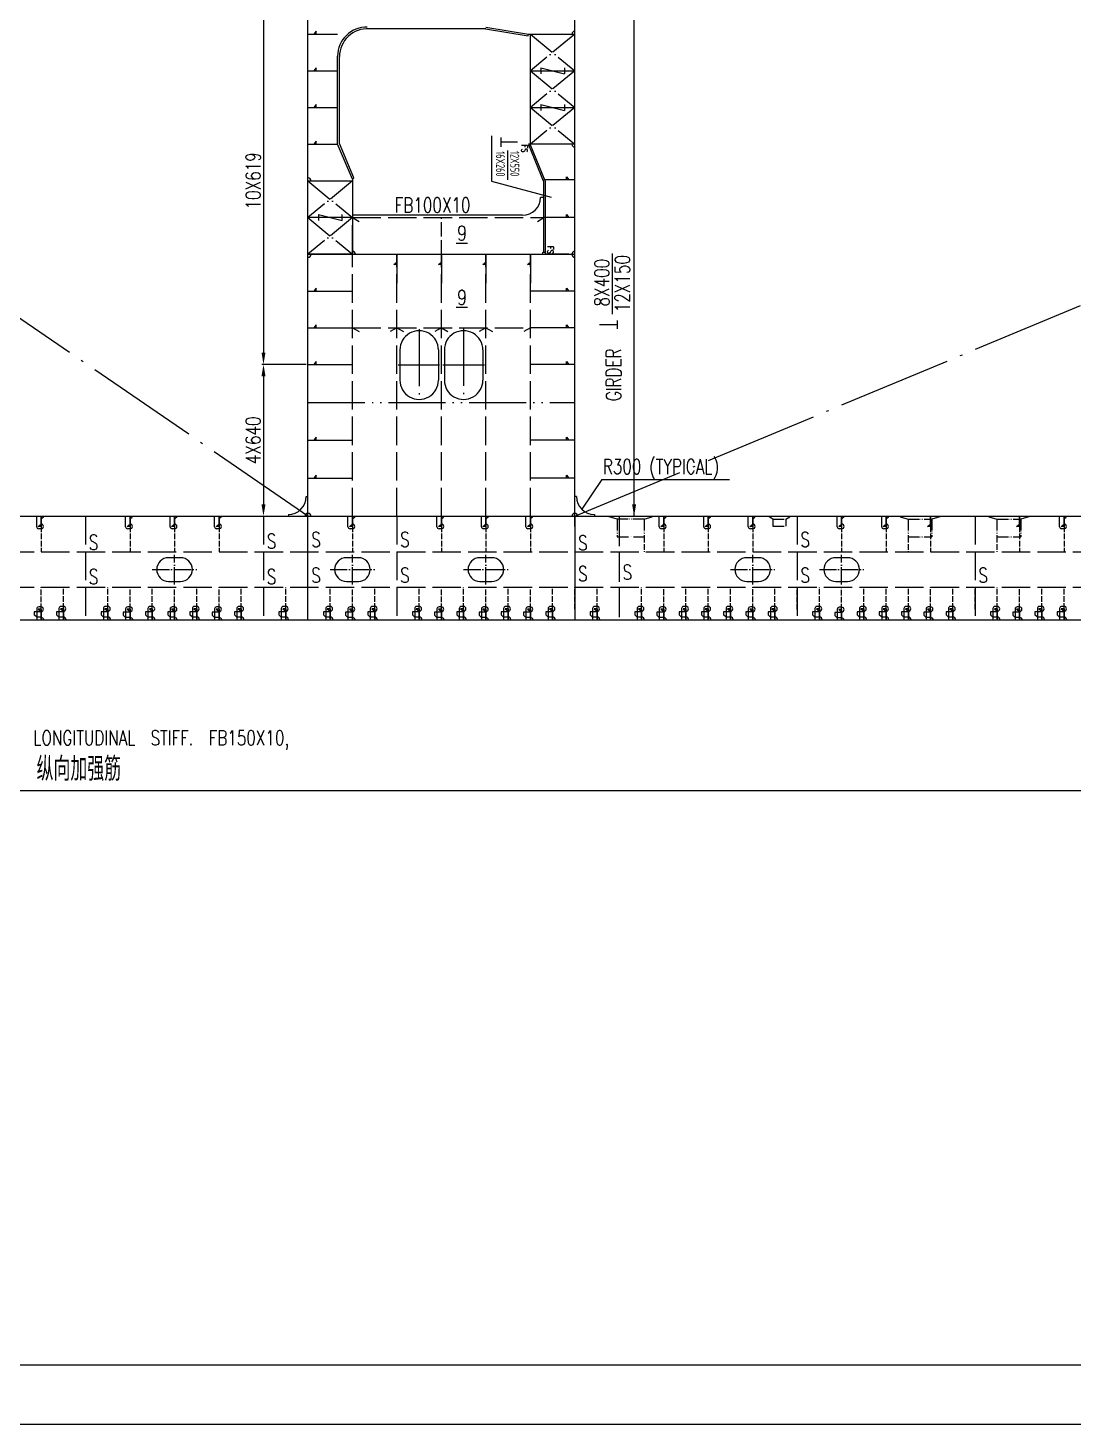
# Model space of a CAD drawing. Extents: x 373818 to 564480, y 322172 to 634257.
# Drawn here: x 472228 to 489853, y 592157 to 615705 of the extents above; entities that cross this region are included whole.
import ezdxf
from ezdxf.enums import TextEntityAlignment as Align

# ---------------------------------------------------------------- set-up
doc = ezdxf.new("R2010")
doc.units = 0
doc.header["$LTSCALE"] = 40
doc.header["$MEASUREMENT"] = 0
for name, pattern in [('ACAD_ISO02W100', [15, 12, -3]), ('ACAD_ISO04W100', [30.5, 24, -3, 0.5, -3]), ('ACAD_ISO05W100', [34, 24, -3, 0.5, -3, 0.5, -3])]:
    doc.linetypes.add(name, pattern=pattern)
doc.layers.get('0').update_dxf_attribs({"linetype": 'CONTINUOUS'})
doc.layers.get('DEFPOINTS').update_dxf_attribs({"linetype": 'CONTINUOUS'})
for name, color, linetype in [('01CONTINUOUS', 2, 'CONTINUOUS'), ('BT_ENG', 7, 'CONTINUOUS'), ('C-CEN', 4, 'ACAD_ISO04W100'), ('C-CON', 4, 'CONTINUOUS'), ('C-DAS', 4, 'ACAD_ISO02W100'), ('Y-CON', 2, 'CONTINUOUS'), ('Y-DAS', 2, 'ACAD_ISO02W100'), ('Y-PH', 2, 'ACAD_ISO05W100')]:
    doc.layers.add(name, color=color, linetype=linetype)
doc.styles.add('isocp', font='isocp.shx', dxfattribs={"width": 0.75, "height": 150, "bigfont": 'hzdx.shx'})
doc.styles.add('ROMANS', font='romans.shx', dxfattribs={"width": 0.75, "height": 250, "bigfont": 'hzdx.shx'})
doc.dimstyles.new('DM-100', dxfattribs={"dimscale": 0, "dimtxt": 250, "dimasz": 200, "dimexe": 30, "dimexo": 30, "dimgap": 50, "dimtad": 1, "dimdec": 0, "dimzin": 0, "dimdsep": 46, "dimtxsty": 'ROMANS', "dimcen": 0, "dimclrd": 1, "dimclre": 1, "dimclrt": 1, "dimadec": 0, "dimazin": 0, "dimtfac": 1, "dimtdec": 0, "dimtmove": 0, "dimatfit": 3, "dimfxl": 1, "dimtolj": 1, "dimtzin": 0, "dimarcsym": 0})

# ---------------------------------------------------------------- blocks, each defined once
blk = doc.blocks.new('A$C3512239F')
at = {"color": 7, "linetype": 'ACAD_ISO04W100', "ltscale": 0.3}
for p, q in [((375, 0), (375, 500)), ((0, 250), (750, 250))]:
    blk.add_line(p, q, dxfattribs=at)
at = {"color": 7, "linetype": 'Continuous'}
for p, q in [((475, 450), (275, 450)), ((275, 50), (475, 50))]:
    blk.add_line(p, q, dxfattribs=at)
for centre, start, end in [((275, 250), 90, 270), ((475, 250), 270, 90)]:
    blk.add_arc(centre, 200, start, end, dxfattribs=at)
blk = doc.blocks.new('*D63')
at = {"color": 1, "linetype": 'ByBlock', "transparency": 16777216}
blk.add_line((476200, 610974), (476200, 608814), dxfattribs=at)
for points in [[(476167, 610974), (476234, 610974), (476200, 611174)], [(476167, 608814), (476234, 608814), (476200, 608614)]]:
    blk.add_solid(points, dxfattribs=at)
at = {"layer": 'DEFPOINTS', "color": 0, "linetype": 'ByBlock', "transparency": 16777216}
for p in [(476200, 611174), (476200, 608614), (476200, 608614)]:
    blk.add_point(p, dxfattribs=at)
at = {"color": 1, "linetype": 'ByBlock', "transparency": 16777216, "insert": (476025, 609894), "char_height": 250, "attachment_point": 5, "rotation": 90, "style": 'ROMANS'}
blk.add_mtext('\\A1;4X640', dxfattribs=at)
blk = doc.blocks.new('*D62')
at = {"color": 1, "linetype": 'ByBlock', "transparency": 16777216}
for p, q in [((476200, 617164), (476200, 611374)), ((476920, 611174), (476170, 611174))]:
    blk.add_line(p, q, dxfattribs=at)
for points in [[(476167, 617164), (476234, 617164), (476200, 617364)], [(476167, 611374), (476234, 611374), (476200, 611174)]]:
    blk.add_solid(points, dxfattribs=at)
at = {"layer": 'DEFPOINTS', "color": 0, "linetype": 'ByBlock', "transparency": 16777216}
for p in [(476200, 617364), (476200, 611174), (476950, 611174)]:
    blk.add_point(p, dxfattribs=at)
at = {"color": 1, "linetype": 'ByBlock', "transparency": 16777216, "insert": (476025, 614269), "char_height": 250, "attachment_point": 5, "rotation": 90, "style": 'ROMANS'}
blk.add_mtext('\\A1;10X619', dxfattribs=at)
blk = doc.blocks.new('A$C771200ED')
at = {"layer": 'C-CON', "linetype": 'ACAD_ISO05W100', "ltscale": 0.2}
for p, q in [((135, 350), (535, 350)), ((135, 50), (135, 350)), ((535, 50), (535, 350)), ((0, 12), (135, 50)), ((0, 12), (0, 0)), ((135, 50), (535, 50)), ((670, 12), (535, 50)), ((670, 12), (670, 0))]:
    blk.add_line(p, q, dxfattribs=at)
blk = doc.blocks.new('A$C7C2A58C3')
for p, q in [((356, 2950), (865, 2950)), ((356, 2300), (865, 2300)), ((356, 2200), (865, 2200)), ((356, 1550), (865, 1550))]:
    blk.add_line(p, q)
for centre, start, end in [((356, 2625), 90, 270.0002), ((865, 2625), 269.9998, 90), ((356, 1875), 90, 270.0002), ((865, 1875), 269.9998, 90)]:
    blk.add_arc(centre, 325, start, end)
at = {"layer": 'C-CEN'}
for p, q in [((610, 2978), (610, 2273)), ((0, 2625), (1213, 2625)), ((610, 2220), (610, 1521)), ((6, 1875), (1215, 1875))]:
    blk.add_line(p, q, dxfattribs=at)
at = {"layer": 'Y-PH'}
blk.add_line((1240, 0), (1240, 4500), dxfattribs=at)
blk = doc.blocks.new('T_bar')
at = {"color": 2}
for p, q in [((0, 353), (0, 0)), ((-100, 0), (100, 0))]:
    blk.add_line(p, q, dxfattribs=at)
blk = doc.blocks.new('A$C7C2E1282')
for p, q in [((763, 0), (1035, 1005)), ((1962, 872), (1962, 902)), ((0, 0), (763, 0))]:
    blk.add_line(p, q)
at = {"color": 7}
blk.add_line((245, 266), (741, 266), dxfattribs=at)
blk.add_arc((1997, 902), 50, 216.8699, 270)
at = {"layer": 'C-CON'}
for p, q in [((759, 902), (140, 652)), ((765, 872), (151, 625)), ((759, 902), (1997, 902)), ((765, 872), (1962, 872)), ((151, 625), (140, 652))]:
    blk.add_line(p, q, dxfattribs=at)
blk.add_arc((140, 1402), 50, 270, 0, dxfattribs=at)
at = {"xscale": 0.8, "yscale": 0.8, "zscale": 0.8}
blk.add_blockref('T_bar', (106, 153), dxfattribs=at)
at = {"style": 'ROMANS', "width": 0.75}
for p in [(1923, 992), (214, 556)]:
    blk.add_text('FS', height=100, dxfattribs=at).set_placement(p, align=Align.MIDDLE_CENTER)
at = {"color": 7, "style": 'isocp', "width": 0.75}
for s, p in [('12X550', (255, 315)), ('16X260', (259, 74))]:
    blk.add_text(s, height=150, dxfattribs=at).set_placement(p)

msp = doc.modelspace()

# ---------------------------------------------------------------- linework, layer by layer
for p, q in [((482450.32, 607469.88), (482450.32, 624969.88)), ((480920.32, 612845.88), (480870.32, 612845.88)), ((480870.32, 612845.88), (480870.32, 612845.88)), ((480570.32, 612545.88), (477700.32, 612545.88)), ((479451.57, 612077.46), (479642.82, 612077.46)), ((482078.31, 611899.13), (482078.31, 610875.45)), ((479451.57, 610994.8), (479642.82, 610994.8)), ((481906.61, 608091.33), (481568.19, 607587.75)), ((481906.61, 608091.33), (484057.66, 608091.33)), ((476920.32, 607799.88), (476950.32, 607799.88)), ((481480.32, 607799.88), (481450.32, 607799.88)), ((476620.32, 607499.88), (476620.32, 607469.88)), ((481780.32, 607499.88), (481780.32, 607469.88)), ((472450.32, 607256.66), (472410.32, 607256.66)), ((473950.32, 607256.66), (473910.32, 607256.66)), ((474700.32, 607256.66), (474660.32, 607256.66)), ((475450.32, 607256.66), (475410.32, 607256.66)), ((477700.32, 607256.66), (477660.32, 607256.66)), ((479200.32, 607256.66), (479160.32, 607256.66)), ((479950.32, 607256.66), (479910.32, 607256.66)), ((480700.32, 607256.66), (480660.32, 607256.66)), ((482950.32, 607256.66), (482910.32, 607256.66)), ((483700.32, 607256.66), (483660.32, 607256.66)), ((484450.32, 607256.66), (484410.32, 607256.66)), ((485950.32, 607256.66), (485910.32, 607256.66)), ((486700.32, 607256.66), (486660.32, 607256.66)), ((489700.32, 607256.66), (489660.32, 607256.66)), ((472450.32, 605939.88), (472410.32, 605939.88)), ((472825.32, 605947.04), (472785.32, 605947.04)), ((473575.32, 605947.04), (473535.32, 605947.04)), ((473950.32, 605939.93), (473910.32, 605939.93)), ((474325.32, 605947.04), (474285.32, 605947.04)), ((474700.32, 605939.93), (474660.32, 605939.93)), ((475075.32, 605947.04), (475035.32, 605947.04)), ((475450.32, 605939.92), (475410.32, 605939.92)), ((475825.32, 605947.04), (475785.32, 605947.04)), ((476575.32, 605947.04), (476535.32, 605947.04)), ((477325.32, 605947.04), (477285.32, 605947.04)), ((477700.32, 605939.88), (477660.32, 605939.88)), ((478075.32, 605947.04), (478035.32, 605947.04)), ((478825.32, 605947.04), (478785.32, 605947.04)), ((479200.32, 605939.87), (479160.32, 605939.87)), ((479575.32, 605947.04), (479535.32, 605947.04)), ((479575.32, 605947.04), (479535.32, 605947.04)), ((479950.32, 605939.87), (479910.32, 605939.87)), ((480325.32, 605947.04), (480285.32, 605947.04)), ((480700.32, 605939.87), (480660.32, 605939.87)), ((481075.32, 605947.04), (481035.32, 605947.04)), ((481075.32, 605947.04), (481035.32, 605947.04)), ((481825.32, 605947.04), (481785.32, 605947.04)), ((481825.32, 605947.04), (481785.32, 605947.04)), ((482575.32, 605947.04), (482535.32, 605947.04)), ((482950.32, 605940.2), (482910.32, 605940.2)), ((483325.32, 605947.04), (483285.32, 605947.04)), ((483700.32, 605947.04), (483660.32, 605947.04)), ((484075.32, 605947.04), (484035.32, 605947.04)), ((484450.32, 605940.28), (484410.32, 605940.28)), ((484825.32, 605947.04), (484785.32, 605947.04)), ((485575.32, 605947.04), (485535.32, 605947.04)), ((485950.32, 605933.49), (485910.32, 605933.49)), ((486325.32, 605947.04), (486285.32, 605947.04)), ((486700.32, 605947.04), (486660.32, 605947.04)), ((487075.32, 605947.04), (487035.32, 605947.04)), ((487450.32, 605940.28), (487410.32, 605940.28)), ((487825.32, 605947.04), (487785.32, 605947.04)), ((488575.32, 605947.04), (488535.32, 605947.04)), ((488950.32, 605940.28), (488910.32, 605940.28)), ((489325.32, 605947.04), (489285.32, 605947.04)), ((489700.32, 605947.04), (489660.32, 605947.04)), ((451450.32, 602843.34), (526450.32, 602843.34))]:
    msp.add_line(p, q)
at = {"color": 7, "ltscale": 0.2}
for p, q in [((472375.32, 607291.66), (472375.32, 607469.88)), ((473875.32, 607291.66), (473875.32, 607469.88)), ((474625.32, 607291.66), (474625.32, 607469.88)), ((475375.32, 607291.66), (475375.32, 607469.88)), ((477625.32, 607291.66), (477625.32, 607469.88)), ((479125.32, 607291.66), (479125.32, 607469.88)), ((479875.32, 607291.66), (479875.32, 607469.88)), ((480625.32, 607291.66), (480625.32, 607469.88)), ((482875.32, 607291.66), (482875.32, 607469.88)), ((483625.32, 607291.66), (483625.32, 607469.88)), ((484375.32, 607291.66), (484375.32, 607469.88)), ((485875.32, 607291.66), (485875.32, 607469.88)), ((486625.32, 607291.66), (486625.32, 607469.88)), ((489625.32, 607291.66), (489625.32, 607469.88)), ((472750.32, 605912.04), (472750.32, 605719.88)), ((473500.32, 605912.04), (473500.32, 605719.88)), ((474250.32, 605912.04), (474250.32, 605719.88)), ((475000.32, 605912.04), (475000.32, 605719.88)), ((475750.32, 605912.04), (475750.32, 605719.88)), ((476500.32, 605912.04), (476500.32, 605719.88)), ((477250.32, 605912.04), (477250.32, 605719.88)), ((478000.32, 605912.04), (478000.32, 605719.88)), ((478750.32, 605912.04), (478750.32, 605719.88)), ((479500.32, 605912.04), (479500.32, 605719.88)), ((479500.32, 605912.04), (479500.32, 605719.88)), ((480250.32, 605912.04), (480250.32, 605719.88)), ((481000.32, 605912.04), (481000.32, 605719.88)), ((481000.32, 605912.04), (481000.32, 605719.88)), ((481750.32, 605912.04), (481750.32, 605719.88)), ((481750.32, 605912.04), (481750.32, 605719.88)), ((482500.32, 605912.04), (482500.32, 605719.88)), ((483250.32, 605912.04), (483250.32, 605719.88)), ((483625.32, 605912.04), (483625.32, 605719.88)), ((484000.32, 605912.04), (484000.32, 605719.88)), ((484750.32, 605912.04), (484750.32, 605719.88)), ((485500.32, 605912.04), (485500.32, 605719.88)), ((486250.32, 605912.04), (486250.32, 605719.88)), ((486625.32, 605912.04), (486625.32, 605719.88)), ((487000.32, 605912.04), (487000.32, 605719.88)), ((487750.32, 605912.04), (487750.32, 605719.88)), ((488500.32, 605912.04), (488500.32, 605719.88)), ((489250.32, 605912.04), (489250.32, 605719.88)), ((489625.32, 605912.04), (489625.32, 605719.88)), ((472450.32, 605857.57), (472335.32, 605857.57)), ((472335.32, 605857.57), (472335.32, 605808.02)), ((472375.32, 605768.02), (472335.32, 605808.02)), ((472375.32, 605904.88), (472375.32, 605726.67)), ((472450.33, 605768.02), (472375.32, 605768.02)), ((472825.32, 605857.57), (472710.32, 605857.57)), ((472710.32, 605857.57), (472710.32, 605808.02)), ((472750.32, 605768.02), (472710.32, 605808.02)), ((472825.33, 605768.02), (472750.32, 605768.02)), ((473575.32, 605857.57), (473460.32, 605857.57)), ((473460.32, 605857.57), (473460.32, 605808.02)), ((473500.32, 605768.02), (473460.32, 605808.02)), ((473575.33, 605768.02), (473500.32, 605768.02)), ((473950.32, 605850.47), (473835.32, 605850.47)), ((473835.32, 605850.47), (473835.32, 605800.92)), ((473875.32, 605760.92), (473835.32, 605800.92)), ((473875.32, 605904.93), (473875.32, 605726.71)), ((473950.33, 605760.92), (473875.32, 605760.92)), ((474325.32, 605857.57), (474210.32, 605857.57)), ((474210.32, 605857.57), (474210.32, 605808.02)), ((474250.32, 605768.02), (474210.32, 605808.02)), ((474325.33, 605768.02), (474250.32, 605768.02)), ((474700.32, 605857.57), (474585.32, 605857.57)), ((474585.32, 605857.57), (474585.32, 605808.02)), ((474625.32, 605768.02), (474585.32, 605808.02)), ((474625.32, 605904.93), (474625.32, 605726.71)), ((474700.33, 605768.02), (474625.32, 605768.02)), ((475075.32, 605857.57), (474960.32, 605857.57)), ((474960.32, 605857.57), (474960.32, 605808.02)), ((475000.32, 605768.02), (474960.32, 605808.02)), ((475075.33, 605768.02), (475000.32, 605768.02)), ((475450.32, 605850.46), (475335.32, 605850.46)), ((475335.32, 605850.46), (475335.32, 605800.91)), ((475375.32, 605760.91), (475335.32, 605800.91)), ((475375.32, 605904.92), (475375.32, 605726.7)), ((475450.33, 605760.91), (475375.32, 605760.91)), ((475825.32, 605857.57), (475710.32, 605857.57)), ((475710.32, 605857.57), (475710.32, 605808.02)), ((475750.32, 605768.02), (475710.32, 605808.02)), ((475825.33, 605768.02), (475750.32, 605768.02)), ((476575.32, 605857.57), (476460.32, 605857.57)), ((476460.32, 605857.57), (476460.32, 605808.02)), ((476500.32, 605768.02), (476460.32, 605808.02)), ((476575.33, 605768.02), (476500.32, 605768.02)), ((477325.32, 605857.57), (477210.32, 605857.57)), ((477210.32, 605857.57), (477210.32, 605808.02)), ((477250.32, 605768.02), (477210.32, 605808.02)), ((477325.33, 605768.02), (477250.32, 605768.02)), ((477700.32, 605850.41), (477585.32, 605850.41)), ((477585.32, 605850.41), (477585.32, 605800.86)), ((477625.32, 605760.86), (477585.32, 605800.86)), ((477625.32, 605904.88), (477625.32, 605726.66)), ((477700.33, 605760.86), (477625.32, 605760.86)), ((478075.32, 605857.57), (477960.32, 605857.57)), ((477960.32, 605857.57), (477960.32, 605808.02)), ((478000.32, 605768.02), (477960.32, 605808.02)), ((478075.33, 605768.02), (478000.32, 605768.02)), ((478710.32, 605857.57), (478710.32, 605808.03)), ((478825.32, 605857.57), (478710.32, 605857.57)), ((478750.32, 605768.03), (478710.32, 605808.03)), ((478825.33, 605768.03), (478750.32, 605768.03)), ((479085.32, 605850.41), (479085.32, 605800.86)), ((479200.32, 605850.41), (479085.32, 605850.41)), ((479125.32, 605760.86), (479085.32, 605800.86)), ((479125.32, 605904.87), (479125.32, 605726.66)), ((479200.33, 605760.86), (479125.32, 605760.86)), ((479460.32, 605857.57), (479460.32, 605808.03)), ((479575.32, 605857.57), (479460.32, 605857.57)), ((479460.32, 605857.57), (479460.32, 605808.03)), ((479575.32, 605857.57), (479460.32, 605857.57)), ((479500.32, 605768.03), (479460.32, 605808.03)), ((479500.32, 605768.03), (479460.32, 605808.03)), ((479575.33, 605768.03), (479500.32, 605768.03)), ((479575.33, 605768.03), (479500.32, 605768.03)), ((479950.32, 605850.41), (479835.32, 605850.41)), ((479835.32, 605850.41), (479835.32, 605800.86)), ((479875.32, 605760.86), (479835.32, 605800.86)), ((479875.32, 605904.87), (479875.32, 605726.66)), ((479950.33, 605760.86), (479875.32, 605760.86)), ((480325.32, 605857.57), (480210.32, 605857.57)), ((480210.32, 605857.57), (480210.32, 605808.02)), ((480250.32, 605768.02), (480210.32, 605808.02)), ((480325.33, 605768.02), (480250.32, 605768.02)), ((480700.32, 605850.41), (480585.32, 605850.41)), ((480585.32, 605850.41), (480585.32, 605800.86)), ((480625.32, 605760.86), (480585.32, 605800.86)), ((480625.32, 605904.87), (480625.32, 605726.66)), ((480700.33, 605760.86), (480625.32, 605760.86)), ((481075.32, 605857.57), (480960.32, 605857.57)), ((480960.32, 605857.57), (480960.32, 605808.02)), ((481075.32, 605857.57), (480960.32, 605857.57)), ((480960.32, 605857.57), (480960.32, 605808.02)), ((481000.32, 605768.02), (480960.32, 605808.02)), ((481000.32, 605768.02), (480960.32, 605808.02)), ((481075.33, 605768.02), (481000.32, 605768.02)), ((481075.33, 605768.02), (481000.32, 605768.02)), ((481825.32, 605857.57), (481710.32, 605857.57)), ((481710.32, 605857.57), (481710.32, 605808.02)), ((481825.32, 605857.57), (481710.32, 605857.57)), ((481710.32, 605857.57), (481710.32, 605808.02)), ((481825.32, 605857.57), (481710.32, 605857.57)), ((481710.32, 605857.57), (481710.32, 605808.02)), ((481825.32, 605857.57), (481710.32, 605857.57)), ((481710.32, 605857.57), (481710.32, 605808.02)), ((481750.32, 605768.02), (481710.32, 605808.02)), ((481750.32, 605768.02), (481710.32, 605808.02)), ((481750.32, 605768.02), (481710.32, 605808.02)), ((481750.32, 605768.02), (481710.32, 605808.02)), ((481825.33, 605768.02), (481750.32, 605768.02)), ((481825.33, 605768.02), (481750.32, 605768.02)), ((482575.32, 605857.57), (482460.32, 605857.57)), ((482460.32, 605857.57), (482460.32, 605808.02)), ((482500.32, 605768.02), (482460.32, 605808.02)), ((482575.33, 605768.02), (482500.32, 605768.02)), ((482950.32, 605850.73), (482835.32, 605850.73)), ((482835.32, 605850.73), (482835.32, 605801.18)), ((482875.32, 605761.18), (482835.32, 605801.18)), ((482875.32, 605905.2), (482875.32, 605726.98)), ((482950.33, 605761.18), (482875.32, 605761.18)), ((483325.32, 605857.57), (483210.32, 605857.57)), ((483210.32, 605857.57), (483210.32, 605808.02)), ((483250.32, 605768.02), (483210.32, 605808.02)), ((483325.33, 605768.02), (483250.32, 605768.02)), ((483585.32, 605857.57), (483585.32, 605808.02)), ((483700.32, 605857.57), (483585.32, 605857.57)), ((483625.32, 605768.02), (483585.32, 605808.02)), ((483700.33, 605768.02), (483625.32, 605768.02)), ((484075.32, 605857.57), (483960.32, 605857.57)), ((483960.32, 605857.57), (483960.32, 605808.02)), ((484000.32, 605768.02), (483960.32, 605808.02)), ((484075.33, 605768.02), (484000.32, 605768.02)), ((484450.32, 605857.57), (484335.32, 605857.57)), ((484335.32, 605857.57), (484335.32, 605808.02)), ((484375.32, 605768.02), (484335.32, 605808.02)), ((484375.32, 605905.28), (484375.32, 605727.06)), ((484450.33, 605768.02), (484375.32, 605768.02)), ((484825.32, 605857.57), (484710.32, 605857.57)), ((484710.32, 605857.57), (484710.32, 605808.02)), ((484750.32, 605768.02), (484710.32, 605808.02)), ((484825.33, 605768.02), (484750.32, 605768.02)), ((485575.32, 605857.57), (485460.32, 605857.57)), ((485460.32, 605857.57), (485460.32, 605808.02)), ((485500.32, 605768.02), (485460.32, 605808.02)), ((485575.33, 605768.02), (485500.32, 605768.02)), ((485950.32, 605844.03), (485835.32, 605844.03)), ((485835.32, 605844.03), (485835.32, 605794.48)), ((485875.32, 605754.48), (485835.32, 605794.48)), ((485875.32, 605898.49), (485875.32, 605720.28)), ((485950.33, 605754.48), (485875.32, 605754.48)), ((486325.32, 605857.57), (486210.32, 605857.57)), ((486210.32, 605857.57), (486210.32, 605808.02)), ((486250.32, 605768.02), (486210.32, 605808.02)), ((486325.33, 605768.02), (486250.32, 605768.02)), ((486700.32, 605857.57), (486585.32, 605857.57)), ((486585.32, 605857.57), (486585.32, 605808.02)), ((486625.32, 605768.02), (486585.32, 605808.02)), ((486700.33, 605768.02), (486625.32, 605768.02)), ((487075.32, 605857.57), (486960.32, 605857.57)), ((486960.32, 605857.57), (486960.32, 605808.02)), ((487000.32, 605768.02), (486960.32, 605808.02)), ((487075.33, 605768.02), (487000.32, 605768.02)), ((487450.32, 605850.81), (487335.32, 605850.81)), ((487335.32, 605850.81), (487335.32, 605801.26)), ((487375.32, 605761.26), (487335.32, 605801.26)), ((487375.32, 605905.28), (487375.32, 605727.06)), ((487450.33, 605761.26), (487375.32, 605761.26)), ((487825.32, 605857.57), (487710.32, 605857.57)), ((487710.32, 605857.57), (487710.32, 605808.02)), ((487750.32, 605768.02), (487710.32, 605808.02)), ((487825.33, 605768.02), (487750.32, 605768.02)), ((488575.32, 605857.57), (488460.32, 605857.57)), ((488460.32, 605857.57), (488460.32, 605808.02)), ((488500.32, 605768.02), (488460.32, 605808.02)), ((488575.33, 605768.02), (488500.32, 605768.02)), ((488950.32, 605850.81), (488835.32, 605850.81)), ((488835.32, 605850.81), (488835.32, 605801.26)), ((488875.32, 605761.26), (488835.32, 605801.26)), ((488875.32, 605905.28), (488875.32, 605727.06)), ((488950.33, 605761.26), (488875.32, 605761.26)), ((489325.32, 605857.57), (489210.32, 605857.57)), ((489210.32, 605857.57), (489210.32, 605808.02)), ((489250.32, 605768.02), (489210.32, 605808.02)), ((489325.33, 605768.02), (489250.32, 605768.02)), ((489700.32, 605857.57), (489585.32, 605857.57)), ((489585.32, 605857.57), (489585.32, 605808.02)), ((489625.32, 605768.02), (489585.32, 605808.02)), ((489700.33, 605768.02), (489625.32, 605768.02))]:
    msp.add_line(p, q, dxfattribs=at)
at = {"color": 2}
msp.add_line((447392.4, 593156.63), (562792.4, 593156.63), dxfattribs=at)
for centre, radius, start, end in [((480570.32, 612845.88), 300, 270, 0), ((477700.32, 611886.88), 50, 360, 90), ((481450.32, 611886.88), 50, 90, 180), ((481450.32, 611886.88), 50, 180, 270), ((476620.32, 607799.88), 300, 270, 0), ((481780.32, 607799.88), 300, 180, 270), ((472450.32, 607296.66), 40, 270, 90), ((473950.32, 607296.66), 40, 270, 90), ((474700.32, 607296.66), 40, 270, 90), ((475450.32, 607296.66), 40, 270, 90), ((477700.32, 607296.66), 40, 270, 90), ((479200.32, 607296.66), 40, 270, 90), ((479950.32, 607296.66), 40, 270, 90), ((480700.32, 607296.66), 40, 270, 90), ((482950.32, 607296.66), 40, 270, 90), ((483700.32, 607296.66), 40, 270, 90), ((484450.32, 607296.66), 40, 270, 90), ((485950.32, 607296.66), 40, 270, 90), ((486700.32, 607296.66), 40, 270, 90), ((489700.32, 607296.66), 40, 270, 90), ((472410.32, 607291.66), 35, 180, 270), ((473910.32, 607291.66), 35, 180, 270), ((474660.32, 607291.66), 35, 180, 270), ((475410.32, 607291.66), 35, 180, 270), ((477660.32, 607291.66), 35, 180, 270), ((479160.32, 607291.66), 35, 180, 270), ((479910.32, 607291.66), 35, 180, 270), ((480660.32, 607291.66), 35, 180, 270), ((482910.32, 607291.66), 35, 180, 270), ((483660.32, 607291.66), 35, 180, 270), ((484410.32, 607291.66), 35, 180, 270), ((485910.32, 607291.66), 35, 180, 270), ((486660.32, 607291.66), 35, 180, 270), ((489660.32, 607291.66), 35, 180, 270), ((472410.32, 605904.88), 35, 90, 180), ((472450.32, 605899.88), 40, 270, 90), ((472785.32, 605912.04), 35, 90, 180), ((472825.32, 605907.04), 40, 270, 90), ((473535.32, 605912.04), 35, 90, 180), ((473575.32, 605907.04), 40, 270, 90), ((473910.32, 605904.93), 35, 90, 180), ((473950.32, 605899.93), 40, 270, 90), ((474285.32, 605912.04), 35, 90, 180), ((474325.32, 605907.04), 40, 270, 90), ((474660.32, 605904.93), 35, 90, 180), ((474700.32, 605899.93), 40, 270, 90), ((475035.32, 605912.04), 35, 90, 180), ((475075.32, 605907.04), 40, 270, 90), ((475410.32, 605904.92), 35, 90, 180), ((475450.32, 605899.92), 40, 270, 90), ((475785.32, 605912.04), 35, 90, 180), ((475825.32, 605907.04), 40, 270, 90), ((476535.32, 605912.04), 35, 90, 180), ((476575.32, 605907.04), 40, 270, 90), ((477285.32, 605912.04), 35, 90, 180), ((477325.32, 605907.04), 40, 270, 90), ((477660.32, 605904.88), 35, 90, 180), ((477700.32, 605899.88), 40, 270, 90), ((478035.32, 605912.04), 35, 90, 180), ((478075.32, 605907.04), 40, 270, 90), ((478785.32, 605912.04), 35, 90, 180), ((478825.32, 605907.04), 40, 270, 90), ((479160.32, 605904.87), 35, 90, 180), ((479200.32, 605899.87), 40, 270, 90), ((479535.32, 605912.04), 35, 90, 180), ((479535.32, 605912.04), 35, 90, 180), ((479575.32, 605907.04), 40, 270, 90), ((479575.32, 605907.04), 40, 270, 90), ((479910.32, 605904.87), 35, 90, 180), ((479950.32, 605899.87), 40, 270, 90), ((480285.32, 605912.04), 35, 90, 180), ((480325.32, 605907.04), 40, 270, 90), ((480660.32, 605904.87), 35, 90, 180), ((480700.32, 605899.87), 40, 270, 90), ((481035.32, 605912.04), 35, 90, 180), ((481035.32, 605912.04), 35, 90, 180), ((481075.32, 605907.04), 40, 270, 90), ((481075.32, 605907.04), 40, 270, 90), ((481785.32, 605912.04), 35, 90, 180), ((481785.32, 605912.04), 35, 90, 180), ((481825.32, 605907.04), 40, 270, 90), ((481825.32, 605907.04), 40, 270, 90), ((482535.32, 605912.04), 35, 90, 180), ((482575.32, 605907.04), 40, 270, 90), ((482910.32, 605905.2), 35, 90, 180), ((482950.32, 605900.2), 40, 270, 90), ((483285.32, 605912.04), 35, 90, 180), ((483325.32, 605907.04), 40, 270, 90), ((483660.32, 605912.04), 35, 90, 180), ((483700.32, 605907.04), 40, 270, 90), ((484035.32, 605912.04), 35, 90, 180), ((484075.32, 605907.04), 40, 270, 90), ((484410.32, 605905.28), 35, 90, 180), ((484450.32, 605900.28), 40, 270, 90), ((484785.32, 605912.04), 35, 90, 180), ((484825.32, 605907.04), 40, 270, 90), ((485535.32, 605912.04), 35, 90, 180), ((485575.32, 605907.04), 40, 270, 90), ((485910.32, 605898.49), 35, 90, 180), ((485950.32, 605893.49), 40, 270, 90), ((486285.32, 605912.04), 35, 90, 180), ((486325.32, 605907.04), 40, 270, 90), ((486660.32, 605912.04), 35, 90, 180), ((486700.32, 605907.04), 40, 270, 90), ((487035.32, 605912.04), 35, 90, 180), ((487075.32, 605907.04), 40, 270, 90), ((487410.32, 605905.28), 35, 90, 180), ((487450.32, 605900.28), 40, 270, 90), ((487785.32, 605912.04), 35, 90, 180), ((487825.32, 605907.04), 40, 270, 90), ((488535.32, 605912.04), 35, 90, 180), ((488575.32, 605907.04), 40, 270, 90), ((488910.32, 605905.28), 35, 90, 180), ((488950.32, 605900.28), 40, 270, 90), ((489285.32, 605912.04), 35, 90, 180), ((489325.32, 605907.04), 40, 270, 90), ((489660.32, 605912.04), 35, 90, 180), ((489700.32, 605907.04), 40, 270, 90)]:
    msp.add_arc(centre, radius, start, end)
at = {"color": 7, "ltscale": 0.2}
for centre, start, end in [((472450.33, 607480.66), 270, 346.127404), ((473950.33, 607480.66), 270, 346.127404), ((474700.33, 607480.66), 270, 346.127404), ((475450.33, 607480.66), 270, 346.127404), ((477700.33, 607480.66), 270, 346.127404), ((479200.33, 607480.66), 270, 346.127404), ((479950.33, 607480.66), 270, 346.127404), ((480700.33, 607480.66), 270, 346.127404), ((482950.33, 607480.66), 270, 346.127404), ((483700.33, 607480.66), 270, 346.127404), ((484450.33, 607480.66), 270, 346.127404), ((485950.33, 607480.66), 270, 346.127404), ((486700.33, 607480.66), 270, 346.127404), ((489700.33, 607480.66), 270, 346.127404), ((472450.33, 605715.88), 5.099457, 90), ((472825.33, 605723.03), 355.977553, 90), ((473575.33, 605723.03), 355.977553, 90), ((473950.33, 605715.93), 5.038312, 90), ((474325.33, 605723.03), 355.977553, 90), ((474700.33, 605715.93), 5.038835, 90), ((475075.33, 605723.03), 355.977553, 90), ((475450.33, 605715.92), 5.052075, 90), ((475825.33, 605723.03), 355.977553, 90), ((476575.33, 605723.03), 355.977553, 90), ((477325.33, 605723.03), 355.977553, 90), ((477700.33, 605715.87), 5.108, 90), ((478075.33, 605723.03), 355.977553, 90), ((478825.33, 605723.04), 355.977553, 90), ((479200.33, 605715.87), 5.112007, 90), ((479575.33, 605723.04), 355.977553, 90), ((479575.33, 605723.04), 355.977553, 90), ((479950.33, 605715.87), 5.112007, 90), ((480325.33, 605723.03), 355.977553, 90), ((480700.33, 605715.87), 5.112007, 90), ((481075.33, 605723.03), 355.977553, 90), ((481075.33, 605723.03), 355.977553, 90), ((481825.33, 605723.03), 355.977553, 90), ((481825.33, 605723.03), 355.977553, 90), ((482575.33, 605723.03), 355.977553, 90), ((482950.33, 605716.19), 4.698192, 90), ((483325.33, 605723.03), 355.977553, 90), ((483700.33, 605723.03), 355.977553, 90), ((484075.33, 605723.03), 355.977553, 90), ((484450.33, 605716.27), 4.598822, 90), ((484825.33, 605723.03), 355.977553, 90), ((485575.33, 605723.03), 355.977553, 90), ((485950.33, 605709.49), 13.352417, 90), ((486325.33, 605723.03), 355.977553, 90), ((486700.33, 605723.03), 355.977553, 90), ((487075.33, 605723.03), 355.977553, 90), ((487450.33, 605716.27), 360, 90), ((487825.33, 605723.03), 355.977553, 90), ((488575.33, 605723.03), 355.977553, 90), ((488950.33, 605716.27), 360, 90), ((489325.33, 605723.03), 355.977553, 90), ((489700.33, 605723.03), 355.977553, 90)]:
    msp.add_arc(centre, 44.99, start, end, dxfattribs=at)
at = {"color": 1, "linetype": 'ByBlock'}
msp.add_solid([(482416.99, 607669.88), (482483.65, 607669.88), (482450.32, 607469.88)], dxfattribs=at)
at = {"layer": '01CONTINUOUS'}
for p, q in [((476950.32, 605719.88), (476950.32, 626719.88)), ((481450.32, 607469.88), (481450.32, 625119.88)), ((476950.32, 615600.88), (477450.32, 615600.88)), ((476950.32, 614981.88), (477450.32, 614981.88)), ((480700.32, 614981.88), (481450.32, 614981.88)), ((476950.32, 614362.88), (477450.32, 614362.88)), ((480700.32, 614362.88), (481450.32, 614362.88)), ((476950.32, 613743.88), (477450.32, 613743.88)), ((480700.32, 613743.88), (480670.32, 613743.88)), ((481350.32, 613743.88), (480700.32, 613743.88)), ((481350.32, 613144.88), (480930.32, 613144.88)), ((477700.32, 612505.88), (476950.32, 612505.88)), ((481350.32, 612505.88), (480930.32, 612505.88)), ((477700.32, 612060.1), (477700.32, 612375.88)), ((477700.32, 611886.88), (477700.32, 612375.88)), ((476950.32, 611886.88), (481450.32, 611886.88)), ((477090.32, 611886.88), (477700.32, 611886.88)), ((478450.32, 611886.88), (478450.32, 611397.88)), ((479200.32, 611886.88), (479200.32, 611397.88)), ((481350.32, 611886.88), (480950.32, 611886.88)), ((478450.32, 611713.66), (478450.32, 611397.88)), ((479200.32, 611713.66), (479200.32, 611397.88)), ((479200.32, 611713.66), (479200.32, 611397.88)), ((479950.32, 611713.66), (479950.32, 611397.88)), ((479950.32, 611713.66), (479950.32, 611397.88)), ((480700.32, 611713.66), (480700.32, 611397.88)), ((477090.32, 611267.88), (477700.32, 611267.88)), ((481350.32, 611266.88), (480700.32, 611266.88)), ((477050.32, 610648.88), (477700.32, 610648.88)), ((481350.32, 610648.88), (480700.32, 610648.88)), ((477050.32, 610029.88), (477700.32, 610029.88)), ((481350.32, 610029.88), (480700.32, 610029.88)), ((477050.32, 608749.88), (477700.32, 608749.88)), ((481350.32, 608749.88), (480700.32, 608749.88)), ((477050.32, 608109.88), (477700.32, 608109.88)), ((481350.32, 608109.88), (480700.32, 608109.88)), ((450690.32, 607469.88), (526450.32, 607469.88)), ((451450.32, 607469.88), (526450.32, 607469.88)), ((481450.32, 607469.88), (481450.32, 605719.88)), ((455541.17, 605719.88), (524572.13, 605719.88))]:
    msp.add_line(p, q, dxfattribs=at)
for points in [[(481450.32, 613743.88), (480700.32, 613743.88), (480700.32, 615600.88), (481450.32, 615600.88)], [(476950.32, 613124.88), (477700.32, 613124.88), (477700.32, 611886.88), (476950.32, 611886.88)], [(448615.58, 606296.25), (449600.32, 606126.98), (451164.82, 605930.28), (451228.22, 605923.88), (452850.32, 605796.78), (453803.02, 605751.48), (455541.22, 605719.88), (459350.32, 605719.88), (465850.32, 605719.88), (476450.32, 605719.88), (515850.32, 605719.88)]]:
    msp.add_lwpolyline(points, dxfattribs=at)
at = {"layer": 'BT_ENG'}
msp.add_line((444892.4, 592156.63), (563792.4, 592156.63), dxfattribs=at)
at = {"layer": 'C-CEN', "ltscale": 2}
for p, q in [((476950.32, 607469.88), (451450.32, 624969.88)), ((481450.32, 607469.88), (523450.32, 624969.88))]:
    msp.add_line(p, q, dxfattribs=at)
at = {"layer": 'C-CEN', "ltscale": 0.5}
for p, q in [((480700.32, 615600.88), (481450.32, 614981.88)), ((481450.32, 615600.88), (480700.32, 614981.88)), ((480700.32, 614981.88), (481450.32, 614362.88)), ((481450.32, 614981.88), (480700.32, 614362.88)), ((480700.32, 614362.88), (481450.32, 613743.88)), ((481450.32, 614362.88), (480700.32, 613743.88)), ((477700.32, 613124.88), (476950.32, 612505.88)), ((476950.32, 613124.88), (477700.32, 612505.88)), ((477700.32, 612505.88), (476950.32, 611886.88)), ((476950.32, 612505.88), (477700.32, 611886.88))]:
    msp.add_line(p, q, dxfattribs=at)
at = {"layer": 'C-CON'}
for p, q in [((479947.86, 615689.88), (477980.32, 615689.88)), ((479945.62, 615690.25), (480665.62, 615571.25)), ((479950.32, 615719.88), (480670.32, 615600.88)), ((480665.62, 615571.25), (480670.51, 615600.85)), ((480670.51, 615600.85), (480700.32, 615600.88)), ((477450.32, 613743.88), (477450.32, 615230.88)), ((477480.32, 613755.55), (477480.32, 615222.88)), ((480875.32, 615031.88), (481275.32, 614931.88)), ((480875.32, 615031.88), (480875.32, 614931.88)), ((481275.32, 615031.88), (481275.32, 614931.88)), ((480875.32, 614412.88), (481275.32, 614312.88)), ((480875.32, 614412.88), (480875.32, 614312.88)), ((481275.32, 614412.88), (481275.32, 614312.88)), ((477700.32, 613154.88), (477450.32, 613743.88)), ((477722.43, 613175.15), (477480.32, 613755.55)), ((477722.43, 613175.15), (477700.32, 613154.88)), ((477700.32, 613154.88), (477700.32, 613124.88)), ((477125.32, 612555.88), (477525.32, 612455.88)), ((477125.32, 612555.88), (477125.32, 612455.88)), ((477525.32, 612455.88), (477525.32, 612555.88))]:
    msp.add_line(p, q, dxfattribs=at)
at = {"layer": 'C-CON', "linetype": 'ACAD_ISO05W100', "ltscale": 0.2}
for p, q in [((482030.32, 607457.88), (482030.32, 607469.88)), ((482030.32, 607457.88), (482030.32, 607469.88)), ((482165.32, 607419.88), (482030.32, 607457.88)), ((482165.32, 607419.88), (482030.32, 607457.88)), ((482620.32, 607419.88), (482165.32, 607419.88)), ((482165.32, 607419.88), (482165.32, 607119.88)), ((482620.32, 607419.88), (482165.32, 607419.88)), ((482165.32, 607419.88), (482165.32, 607119.88)), ((482620.32, 607419.88), (482755.32, 607457.88)), ((482620.32, 607419.88), (482755.32, 607457.88)), ((482620.32, 607419.88), (482620.32, 607119.88)), ((482620.32, 607419.88), (482620.32, 607119.88)), ((482755.32, 607457.88), (482755.32, 607469.88)), ((482755.32, 607457.88), (482755.32, 607469.88)), ((484725.32, 607469.88), (484725.32, 607457.88)), ((484790.32, 607419.88), (484725.32, 607457.88)), ((484790.32, 607419.88), (485010.32, 607419.88)), ((484790.32, 607419.88), (484790.32, 607299.88)), ((485010.32, 607419.88), (485075.32, 607457.88)), ((485010.32, 607419.88), (485010.32, 607299.88)), ((485075.32, 607469.88), (485075.32, 607457.88)), ((482165.32, 607119.88), (482620.32, 607119.88)), ((482165.32, 607119.88), (482620.32, 607119.88)), ((484790.32, 607299.88), (485010.32, 607299.88))]:
    msp.add_line(p, q, dxfattribs=at)
at = {"layer": 'C-CON'}
for centre, radius, start, end in [((477941.03, 615229.25), 490.71, 88.91541, 179.810116), ((477953.06, 615217.9), 472.76, 86.693951, 179.396995), ((481450.32, 615600.88), 50, 90, 180), ((476950.32, 613124.88), 50, 0, 90), ((476950.32, 611886.88), 50, 270, 0), ((476950.32, 607469.88), 50, 0, 180), ((481450.32, 607469.88), 50, 360, 180)]:
    msp.add_arc(centre, radius, start, end, dxfattribs=at)
at = {"layer": 'C-DAS'}
for p, q in [((477700.32, 612505.88), (480930.32, 612505.88)), ((477700.32, 612505.88), (477811.75, 612441.13)), ((480818.89, 612441.13), (480930.32, 612505.88)), ((477700.32, 607469.88), (477700.32, 611886.88)), ((478450.32, 607469.88), (478450.32, 611886.88)), ((479200.32, 607469.88), (479200.32, 611886.88)), ((479950.32, 607469.88), (479950.32, 611886.88)), ((480700.32, 607469.88), (480700.32, 611886.88)), ((477700.32, 610648.88), (480700.32, 610648.88)), ((477700.32, 610648.88), (477811.75, 610584.13)), ((478450.32, 610648.88), (478338.89, 610584.13)), ((478450.32, 610648.88), (478561.75, 610584.13)), ((479200.32, 610648.88), (479088.89, 610584.13)), ((479200.32, 610648.88), (479311.75, 610584.13)), ((479950.32, 610648.88), (479838.89, 610584.13)), ((479950.32, 610648.88), (480061.75, 610584.13)), ((480700.32, 610648.88), (480588.89, 610584.13)), ((451450.32, 606869.88), (532450.32, 606869.88)), ((451450.32, 606269.88), (527200.32, 606269.88))]:
    msp.add_line(p, q, dxfattribs=at)
at = {"layer": 'Y-CON'}
for p, q in [((478450.32, 611713.66), (478450.32, 611886.88)), ((479200.32, 611713.66), (479200.32, 611886.88)), ((479200.32, 611713.66), (479200.32, 611886.88)), ((479950.32, 611713.66), (479950.32, 611886.88)), ((479950.32, 611713.66), (479950.32, 611886.88)), ((480700.32, 611713.66), (480700.32, 611886.88)), ((481865.26, 610700.94), (482168.97, 610700.94)), ((482168.97, 610632.6), (482168.97, 610769.28)), ((472450.32, 607296.66), (472450.32, 607469.88)), ((473950.32, 607296.66), (473950.32, 607469.88)), ((474700.32, 607296.66), (474700.32, 607469.88)), ((475450.32, 607296.66), (475450.32, 607469.88)), ((477700.32, 607296.66), (477700.32, 607469.88)), ((479200.32, 607296.66), (479200.32, 607469.88)), ((479950.32, 607296.66), (479950.32, 607469.88)), ((480700.32, 607296.66), (480700.32, 607469.88)), ((481450.32, 607296.66), (481450.32, 607469.88)), ((482950.32, 607296.66), (482950.32, 607469.88)), ((483700.32, 607296.66), (483700.32, 607469.88)), ((484450.32, 607296.66), (484450.32, 607469.88)), ((485950.32, 607296.66), (485950.32, 607469.88)), ((486700.32, 607296.66), (486700.32, 607469.88)), ((487450.32, 607296.66), (487450.32, 607469.88)), ((488950.32, 607296.66), (488950.32, 607469.88)), ((489700.32, 607296.66), (489700.32, 607469.88)), ((481450.32, 607294.88), (481450.32, 605719.88)), ((472825.32, 605907.04), (472825.32, 605719.88)), ((473575.32, 605907.04), (473575.32, 605719.88)), ((474325.32, 605907.04), (474325.32, 605719.88)), ((475075.32, 605907.04), (475075.32, 605719.88)), ((475825.32, 605907.04), (475825.32, 605719.88)), ((476575.32, 605907.04), (476575.32, 605719.88)), ((477325.32, 605907.04), (477325.32, 605719.88)), ((478075.32, 605907.04), (478075.32, 605719.88)), ((478825.32, 605907.04), (478825.32, 605719.88)), ((479575.32, 605907.04), (479575.32, 605719.88)), ((479575.32, 605907.04), (479575.32, 605719.88)), ((480325.32, 605907.04), (480325.32, 605719.88)), ((481075.32, 605907.04), (481075.32, 605719.88)), ((481075.32, 605907.04), (481075.32, 605719.88)), ((481825.32, 605907.04), (481825.32, 605719.88)), ((481825.32, 605907.04), (481825.32, 605719.88)), ((482575.32, 605907.04), (482575.32, 605719.88)), ((483325.32, 605907.04), (483325.32, 605719.88)), ((483700.32, 605907.04), (483700.32, 605719.88)), ((484075.32, 605907.04), (484075.32, 605719.88)), ((484825.32, 605907.04), (484825.32, 605719.88)), ((485575.32, 605907.04), (485575.32, 605719.88)), ((486325.32, 605907.04), (486325.32, 605719.88)), ((486700.32, 605907.04), (486700.32, 605719.88)), ((487075.32, 605907.04), (487075.32, 605719.88)), ((487825.32, 605907.04), (487825.32, 605719.88)), ((488575.32, 605907.04), (488575.32, 605719.88)), ((489325.32, 605907.04), (489325.32, 605719.88)), ((489700.32, 605907.04), (489700.32, 605719.88)), ((472450.32, 605899.88), (472450.32, 605719.88)), ((473950.32, 605899.93), (473950.32, 605719.93)), ((474700.32, 605899.93), (474700.32, 605719.93)), ((475450.32, 605899.92), (475450.32, 605719.92)), ((477700.32, 605899.88), (477700.32, 605719.88)), ((479200.32, 605899.87), (479200.32, 605719.87)), ((479950.32, 605899.87), (479950.32, 605719.87)), ((480700.32, 605899.87), (480700.32, 605719.87)), ((482950.32, 605900.2), (482950.32, 605720.2)), ((484450.32, 605900.28), (484450.32, 605720.28)), ((485950.32, 605893.49), (485950.32, 605719.88)), ((487450.32, 605900.28), (487450.32, 605720.28)), ((488950.32, 605900.28), (488950.32, 605720.28))]:
    msp.add_line(p, q, dxfattribs=at)
for points in [[(476950.32, 615600.88), (477090.32, 615600.88), (477090.32, 615650.88), (477050.32, 615600.88)], [(476950.32, 614981.88), (477090.32, 614981.88), (477090.32, 615031.88), (477050.32, 614981.88)], [(476950.32, 614362.88), (477090.32, 614362.88), (477090.32, 614412.88), (477050.32, 614362.88)], [(476950.32, 613743.88), (477090.32, 613743.88), (477090.32, 613793.88), (477050.32, 613743.88)], [(481450.32, 613144.88), (481310.32, 613144.88), (481310.32, 613194.88), (481350.32, 613144.88)], [(481450.32, 612505.88), (481310.32, 612505.88), (481310.32, 612555.88), (481350.32, 612505.88)], [(478450.32, 611886.88), (478450.32, 611713.66), (478400.32, 611713.66), (478450.32, 611753.66)], [(479200.32, 611886.88), (479200.32, 611713.66), (479150.32, 611713.66), (479200.32, 611753.66)], [(479200.32, 611886.88), (479200.32, 611713.66), (479150.32, 611713.66), (479200.32, 611753.66)], [(479950.32, 611886.88), (479950.32, 611713.66), (479900.32, 611713.66), (479950.32, 611753.66)], [(479950.32, 611886.88), (479950.32, 611713.66), (479900.32, 611713.66), (479950.32, 611753.66)], [(480700.32, 611886.88), (480700.32, 611713.66), (480650.32, 611713.66), (480700.32, 611753.66)], [(476950.32, 611267.88), (477090.32, 611267.88), (477090.32, 611317.88), (477050.32, 611267.88)], [(481450.32, 611266.88), (481310.32, 611266.88), (481310.32, 611316.88), (481350.32, 611266.88)], [(476950.32, 610648.88), (477090.32, 610648.88), (477090.32, 610698.88), (477050.32, 610648.88)], [(481450.32, 610648.88), (481310.32, 610648.88), (481310.32, 610698.88), (481350.32, 610648.88)], [(476950.32, 610029.88), (477090.32, 610029.88), (477090.32, 610079.88), (477050.32, 610029.88)], [(481450.32, 610029.88), (481310.32, 610029.88), (481310.32, 610079.88), (481350.32, 610029.88)], [(476950.32, 608749.88), (477090.32, 608749.88), (477090.32, 608799.88), (477050.32, 608749.88)], [(481450.32, 608749.88), (481310.32, 608749.88), (481310.32, 608799.88), (481350.32, 608749.88)], [(476950.32, 608109.88), (477090.32, 608109.88), (477090.32, 608159.88), (477050.32, 608109.88)], [(481450.32, 608109.88), (481310.32, 608109.88), (481310.32, 608159.88), (481350.32, 608109.88)], [(472450.32, 607469.88), (472450.32, 607296.66), (472400.32, 607296.66), (472450.32, 607336.66)], [(473950.32, 607469.88), (473950.32, 607296.66), (473900.32, 607296.66), (473950.32, 607336.66)], [(474700.32, 607469.88), (474700.32, 607296.66), (474650.32, 607296.66), (474700.32, 607336.66)], [(475450.32, 607469.88), (475450.32, 607296.66), (475400.32, 607296.66), (475450.32, 607336.66)], [(477700.32, 607469.88), (477700.32, 607296.66), (477650.32, 607296.66), (477700.32, 607336.66)], [(479200.32, 607469.88), (479200.32, 607296.66), (479150.32, 607296.66), (479200.32, 607336.66)], [(479950.32, 607469.88), (479950.32, 607296.66), (479900.32, 607296.66), (479950.32, 607336.66)], [(480700.32, 607469.88), (480700.32, 607296.66), (480650.32, 607296.66), (480700.32, 607336.66)], [(482950.32, 607469.88), (482950.32, 607296.66), (482900.32, 607296.66), (482950.32, 607336.66)], [(483700.32, 607469.88), (483700.32, 607296.66), (483650.32, 607296.66), (483700.32, 607336.66)], [(484450.32, 607469.88), (484450.32, 607296.66), (484400.32, 607296.66), (484450.32, 607336.66)], [(485950.32, 607469.88), (485950.32, 607296.66), (485900.32, 607296.66), (485950.32, 607336.66)], [(486700.32, 607469.88), (486700.32, 607296.66), (486650.32, 607296.66), (486700.32, 607336.66)], [(487450.32, 607469.88), (487450.32, 607296.66), (487400.32, 607296.66), (487450.32, 607336.66)], [(488950.32, 607469.88), (488950.32, 607296.66), (488900.32, 607296.66), (488950.32, 607336.66)], [(489700.32, 607469.88), (489700.32, 607296.66), (489650.32, 607296.66), (489700.32, 607336.66)], [(472825.32, 605727.04), (472825.32, 605907.04), (472775.32, 605907.04), (472825.32, 605867.04)], [(473575.32, 605727.04), (473575.32, 605907.04), (473525.32, 605907.04), (473575.32, 605867.04)], [(474325.32, 605727.04), (474325.32, 605907.04), (474275.32, 605907.04), (474325.32, 605867.04)], [(475075.32, 605727.04), (475075.32, 605907.04), (475025.32, 605907.04), (475075.32, 605867.04)], [(475825.32, 605727.04), (475825.32, 605907.04), (475775.32, 605907.04), (475825.32, 605867.04)], [(476575.32, 605727.04), (476575.32, 605907.04), (476525.32, 605907.04), (476575.32, 605867.04)], [(477325.32, 605727.04), (477325.32, 605907.04), (477275.32, 605907.04), (477325.32, 605867.04)], [(478075.32, 605727.04), (478075.32, 605907.04), (478025.32, 605907.04), (478075.32, 605867.04)], [(478825.32, 605727.04), (478825.32, 605907.04), (478775.32, 605907.04), (478825.32, 605867.04)], [(479575.32, 605727.04), (479575.32, 605907.04), (479525.32, 605907.04), (479575.32, 605867.04)], [(479575.32, 605727.04), (479575.32, 605907.04), (479525.32, 605907.04), (479575.32, 605867.04)], [(480325.32, 605727.04), (480325.32, 605907.04), (480275.32, 605907.04), (480325.32, 605867.04)], [(481075.32, 605727.04), (481075.32, 605907.04), (481025.32, 605907.04), (481075.32, 605867.04)], [(481075.32, 605727.04), (481075.32, 605907.04), (481025.32, 605907.04), (481075.32, 605867.04)], [(481825.32, 605727.04), (481825.32, 605907.04), (481775.32, 605907.04), (481825.32, 605867.04)], [(481825.32, 605727.04), (481825.32, 605907.04), (481775.32, 605907.04), (481825.32, 605867.04)], [(482575.32, 605727.04), (482575.32, 605907.04), (482525.32, 605907.04), (482575.32, 605867.04)], [(483325.32, 605727.04), (483325.32, 605907.04), (483275.32, 605907.04), (483325.32, 605867.04)], [(483700.32, 605727.04), (483700.32, 605907.04), (483650.32, 605907.04), (483700.32, 605867.04)], [(484075.32, 605727.04), (484075.32, 605907.04), (484025.32, 605907.04), (484075.32, 605867.04)], [(484825.32, 605727.04), (484825.32, 605907.04), (484775.32, 605907.04), (484825.32, 605867.04)], [(485575.32, 605727.04), (485575.32, 605907.04), (485525.32, 605907.04), (485575.32, 605867.04)], [(486325.32, 605727.04), (486325.32, 605907.04), (486275.32, 605907.04), (486325.32, 605867.04)], [(486700.32, 605727.04), (486700.32, 605907.04), (486650.32, 605907.04), (486700.32, 605867.04)], [(487075.32, 605727.04), (487075.32, 605907.04), (487025.32, 605907.04), (487075.32, 605867.04)], [(487825.32, 605727.04), (487825.32, 605907.04), (487775.32, 605907.04), (487825.32, 605867.04)], [(488575.32, 605727.04), (488575.32, 605907.04), (488525.32, 605907.04), (488575.32, 605867.04)], [(489325.32, 605727.04), (489325.32, 605907.04), (489275.32, 605907.04), (489325.32, 605867.04)], [(489700.32, 605727.04), (489700.32, 605907.04), (489650.32, 605907.04), (489700.32, 605867.04)], [(472450.32, 605719.88), (472450.32, 605899.88), (472400.32, 605899.88), (472450.32, 605859.88)], [(473950.32, 605719.93), (473950.32, 605899.93), (473900.32, 605899.93), (473950.32, 605859.93)], [(474700.32, 605719.93), (474700.32, 605899.93), (474650.32, 605899.93), (474700.32, 605859.93)], [(475450.32, 605719.92), (475450.32, 605899.92), (475400.32, 605899.92), (475450.32, 605859.92)], [(477700.32, 605719.88), (477700.32, 605899.88), (477650.32, 605899.88), (477700.32, 605859.88)], [(479200.32, 605719.87), (479200.32, 605899.87), (479150.32, 605899.87), (479200.32, 605859.87)], [(479950.32, 605719.87), (479950.32, 605899.87), (479900.32, 605899.87), (479950.32, 605859.87)], [(480700.32, 605719.87), (480700.32, 605899.87), (480650.32, 605899.87), (480700.32, 605859.87)], [(482950.32, 605720.2), (482950.32, 605900.2), (482900.32, 605900.2), (482950.32, 605860.2)], [(484450.32, 605720.28), (484450.32, 605900.28), (484400.32, 605900.28), (484450.32, 605860.28)], [(485950.32, 605719.88), (485950.32, 605893.49), (485900.32, 605893.49), (485950.32, 605853.49)], [(487450.32, 605720.28), (487450.32, 605900.28), (487400.32, 605900.28), (487450.32, 605860.28)], [(488950.32, 605720.28), (488950.32, 605900.28), (488900.32, 605900.28), (488950.32, 605860.28)]]:
    msp.add_lwpolyline(points, dxfattribs=at)
at = {"layer": 'Y-DAS', "ltscale": 0.5}
msp.add_line((479200.32, 611886.88), (479200.32, 612505.88), dxfattribs=at)
at = {"layer": 'Y-DAS'}
for p, q in [((473200.32, 607469.88), (473200.32, 605719.88)), ((476200.32, 607469.88), (476200.32, 605719.88)), ((478450.32, 607469.88), (478450.32, 605719.88)), ((482200.32, 607469.88), (482200.32, 605719.88)), ((482200.32, 607444.88), (482200.32, 605719.88)), ((485200.32, 607469.88), (485200.32, 605719.88)), ((488200.32, 607469.88), (488200.32, 605719.88))]:
    msp.add_line(p, q, dxfattribs=at)
at = {"layer": 'Y-DAS', "ltscale": 0.2}
for p, q in [((472450.32, 607296.66), (472450.32, 606869.88)), ((473950.32, 607296.66), (473950.32, 606869.88)), ((474700.32, 607296.66), (474700.32, 606869.88)), ((475450.32, 607296.66), (475450.32, 606869.88)), ((477700.32, 607296.66), (477700.32, 606869.88)), ((479200.32, 607296.66), (479200.32, 606869.88)), ((479950.32, 607296.66), (479950.32, 606869.88)), ((480700.32, 607296.66), (480700.32, 606869.88)), ((481450.32, 607296.66), (481450.32, 607175.45)), ((482620.32, 607119.88), (482620.32, 606869.88)), ((482950.32, 607296.66), (482950.32, 606869.88)), ((483700.32, 607296.66), (483700.32, 606869.88)), ((484450.32, 607296.66), (484450.32, 606869.88)), ((485950.32, 607296.66), (485950.32, 606869.88)), ((486700.32, 607296.66), (486700.32, 606869.88)), ((487069.49, 607119.88), (487069.49, 606869.88)), ((487450.32, 607296.66), (487450.32, 606869.88)), ((488569.49, 607119.88), (488569.49, 606869.88)), ((488950.32, 607296.66), (488950.32, 606869.88)), ((489700.32, 607296.66), (489700.32, 606869.88)), ((472450.32, 605899.88), (472450.32, 606271.09)), ((472825.32, 605907.04), (472825.32, 606269.88)), ((473575.32, 605907.04), (473575.32, 606269.88)), ((473950.32, 605899.93), (473950.32, 606271.14)), ((474325.32, 605907.04), (474325.32, 606269.88)), ((474700.32, 605899.93), (474700.32, 606271.14)), ((475075.32, 605907.04), (475075.32, 606269.88)), ((475450.32, 605899.92), (475450.32, 606271.13)), ((475825.32, 605907.04), (475825.32, 606269.88)), ((476575.32, 605907.04), (476575.32, 606269.88)), ((477325.32, 605907.04), (477325.32, 606269.88)), ((477700.32, 605899.88), (477700.32, 606271.08)), ((478075.32, 605907.04), (478075.32, 606269.88)), ((478825.32, 605907.04), (478825.32, 606269.88)), ((479200.32, 605899.87), (479200.32, 606271.08)), ((479575.32, 605907.04), (479575.32, 606269.88)), ((479575.32, 605907.04), (479575.32, 606269.88)), ((479950.32, 605899.87), (479950.32, 606271.08)), ((480325.32, 605907.04), (480325.32, 606269.88)), ((480700.32, 605899.87), (480700.32, 606271.08)), ((481075.32, 605907.04), (481075.32, 606269.88)), ((481075.32, 605907.04), (481075.32, 606269.88)), ((481450.32, 605900.1), (481450.32, 606271.3)), ((481825.32, 605907.04), (481825.32, 606269.88)), ((481825.32, 605907.04), (481825.32, 606269.88)), ((482575.32, 605907.04), (482575.32, 606269.88)), ((482950.32, 605900.2), (482950.32, 606271.41)), ((483325.32, 605907.04), (483325.32, 606269.88)), ((483700.32, 605907.04), (483700.32, 606269.88)), ((484075.32, 605907.04), (484075.32, 606269.88)), ((484450.32, 605900.28), (484450.32, 606271.48)), ((484825.32, 605907.04), (484825.32, 606269.88)), ((485200.32, 605893.49), (485200.32, 606264.7)), ((485575.32, 605907.04), (485575.32, 606269.88)), ((485950.32, 605893.49), (485950.32, 606264.7)), ((486325.32, 605907.04), (486325.32, 606269.88)), ((486700.32, 605907.04), (486700.32, 606269.88)), ((487075.32, 605907.04), (487075.32, 606269.88)), ((487450.32, 605900.28), (487450.32, 606271.48)), ((487825.32, 605907.04), (487825.32, 606269.88)), ((488200.32, 605900.28), (488200.32, 606271.48)), ((488575.32, 605907.04), (488575.32, 606269.88)), ((488950.32, 605900.28), (488950.32, 606271.48)), ((489325.32, 605907.04), (489325.32, 606269.88)), ((489700.32, 605907.04), (489700.32, 606269.88))]:
    msp.add_line(p, q, dxfattribs=at)

# ---------------------------------------------------------------- block references
at = {"rotation": 270}
for name, p in [('A$C7C2E1282', (480047.89, 613883.75)), ('A$C7C2A58C3', (476950.32, 610629.48))]:
    msp.add_blockref(name, p, dxfattribs=at)
at = {"xscale": -1}
for p, rotation in [((486934.49, 607469.88), 180), ((486934.49, 607469.88), 180.0000000000089), ((486934.49, 607469.88), 180.0000000000089), ((488434.49, 607469.88), 180), ((488434.49, 607469.88), 180.0000000000089), ((488434.49, 607469.88), 180.0000000000089)]:
    msp.add_blockref('A$C771200ED', p, dxfattribs=dict(at, rotation=rotation))
at = {"layer": 'C-CON'}
for p in [(474325.32, 606319.88), (477325.32, 606319.88), (479575.32, 606319.88), (484075.32, 606319.88), (485575.32, 606319.88)]:
    msp.add_blockref('A$C3512239F', p, dxfattribs=at)

# ---------------------------------------------------------------- texts
at = {"char_height": 250, "width": 4189.5335, "style": 'ROMANS'}
for s, insert, attachment_point in [('FB100X10', (478413.96, 612592.5), 7), ('9', (479468.33, 612117.93), 7), ('9', (479468.33, 611035.27), 7), ('R300 (TYPICAL)', (481922.37, 608097.47), 7), ('S', (473255.96, 607153.98), 1), ('S', (476255.96, 607174.85), 1), ('S', (476255.96, 607174.85), 1), ('S', (477005.96, 607199.85), 1), ('S', (478505.96, 607199.85), 1), ('S', (481505.96, 607144.07), 1), ('S', (485255.96, 607199.85), 1), ('S', (485255.96, 607199.85), 1), ('S', (481505.96, 606624.85), 1), ('S', (482255.96, 606649.85), 1), ('S', (482255.96, 606649.85), 1), ('S', (473255.96, 606574.85), 1), ('S', (473255.96, 606574.85), 1), ('S', (476255.96, 606574.85), 1), ('S', (476255.96, 606574.85), 1), ('S', (477005.96, 606599.85), 1), ('S', (478505.96, 606599.85), 1), ('S', (485255.96, 606599.85), 1), ('S', (485255.96, 606599.85), 1), ('S', (488255.96, 606599.85), 1), ('S', (488255.96, 606599.85), 1)]:
    msp.add_mtext(s, dxfattribs=dict(at, insert=insert, attachment_point=attachment_point))
at = {"char_height": 250, "attachment_point": 5, "rotation": 90, "style": 'ROMANS'}
for s, insert in [('12X150', (482252.67, 611392.68)), ('8X400', (481905.7, 611408.65)), (' GIRDER ', (482104.48, 609792.28))]:
    msp.add_mtext(s, dxfattribs=dict(at, insert=insert))
at = {"attachment_point": 5, "style": 'ROMANS'}
for s, insert, char_height in [('LONGITUDINAL  STIFF.  FB150X10,', (474476.84, 603693.14), 250), ('纵向加强筋', (473086.32, 603205.41), 400)]:
    msp.add_mtext(s, dxfattribs=dict(at, insert=insert, char_height=char_height))

# ---------------------------------------------------------------- dimensions: what is measured, and where the dimension line sits
for base, p1, p2, text, picture, middle in [((476200.32, 610029.88), (476200.32, 616219.88), (476950.32, 610029.88), '10X619', '*D62', (476025.32, 613124.88)), ((476200.32, 607469.88), (476200.32, 610029.88), (476200.32, 607469.88), '4X640', '*D63', (476025.32, 608749.88))]:
    dim = msp.add_linear_dim(base=base, p1=p1, p2=p2, angle=90, text=text, dimstyle='DM-100', override={"dimscale": 1, "dimse1": 1, "dimtmove": 1})
    dim.commit()
    dim.dimension.update_dxf_attribs({"geometry": picture, "text_midpoint": middle, "insert": (0, -1143.85)})

doc.saveas('drawing.dxf')
